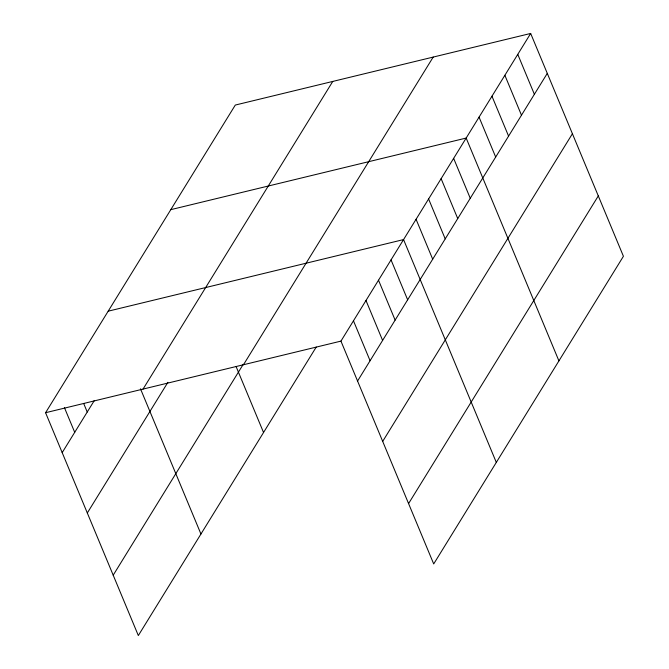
<?xml version="1.0" encoding="UTF-8"?>
<svg xmlns="http://www.w3.org/2000/svg" width="669" height="669" viewBox="0 0 669 669"><rect width="100%" height="100%" fill="white"/><g stroke="black" fill="none" stroke-linecap="round" stroke-linejoin="round"><path stroke-width="1" d="M316.228 347.069L138.332 635.55L45.576 412.714L235.296 105.058L530.668 33.45L623.424 256.286L433.704 563.942L340.947 341.115L530.668 33.45M62.192 452.629L94.312 400.547M143.049 389.082L332.769 81.426M87.313 512.998L167.886 382.334M113.203 575.189L243.257 364.287M243.474 364.739L433.194 57.082M357.564 381.029L547.284 73.364M382.693 441.389L572.413 133.733M408.575 503.581L598.303 195.925M170.787 209.656L466.168 138.057L558.924 360.892M108.177 311.185L403.558 239.586L496.314 462.421M45.576 412.714L340.947 341.115M517.773 54.373L534.38 94.287M504.869 75.296L521.486 115.21M491.966 96.211L508.582 136.133M479.063 117.134L495.679 157.048M453.641 158.361L470.257 198.275M441.122 178.665L457.738 218.587M428.603 198.969L445.219 238.892M416.076 219.281L432.692 259.196M391.031 259.89L407.647 299.804M378.512 280.194L395.128 320.108M365.993 300.498L382.609 340.421M353.466 320.802L370.082 360.725M236.065 366.478L263.544 432.492M140.498 388.831L200.943 534.021M83.675 403.466L87.229 412.02M64.425 407.613L74.711 432.325"/></g></svg>
